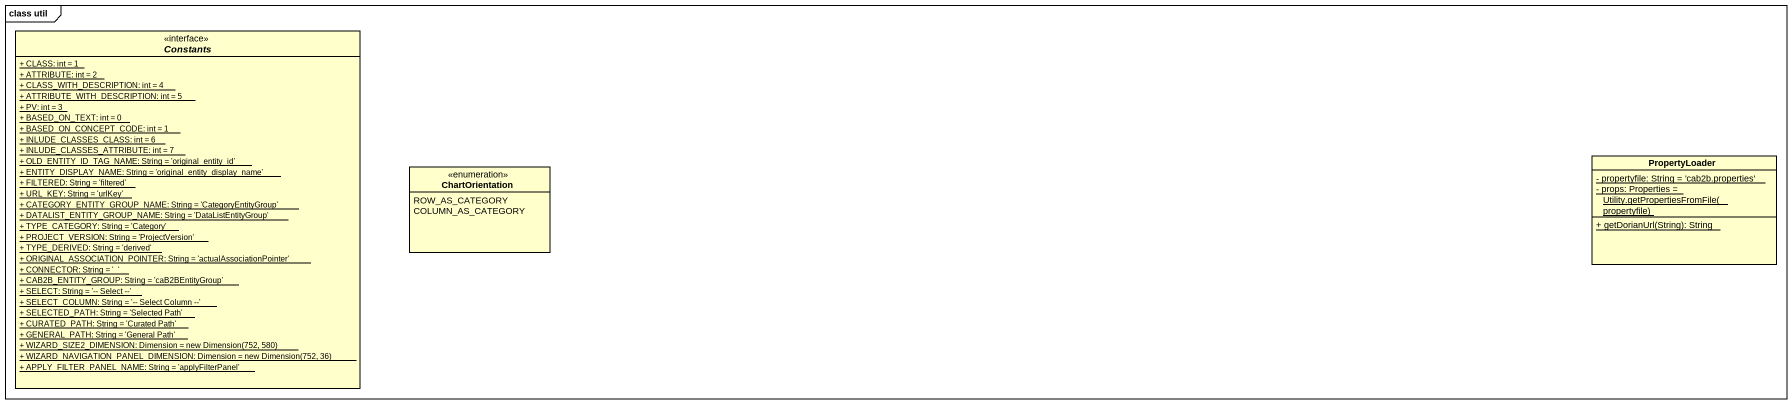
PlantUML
@startuml
mainframe class util
hide circle
hide empty members
skinparam classAttributeIconSize 0
interface Constants <<interface>> {
  {static} + CLASS: int = 1
  {static} + ATTRIBUTE: int = 2
  {static} + CLASS_WITH_DESCRIPTION: int = 4
  {static} + ATTRIBUTE_WITH_DESCRIPTION: int = 5
  {static} + PV: int = 3
  {static} + BASED_ON_TEXT: int = 0
  {static} + BASED_ON_CONCEPT_CODE: int = 1
  {static} + INLUDE_CLASSES_CLASS: int = 6
  {static} + INLUDE_CLASSES_ATTRIBUTE: int = 7
  {static} + OLD_ENTITY_ID_TAG_NAME: String = 'original_entity_id'
  {static} + ENTITY_DISPLAY_NAME: String = 'original_entity_display_name'
  {static} + FILTERED: String = 'filtered'
  {static} + URL_KEY: String = 'urlKey'
  {static} + CATEGORY_ENTITY_GROUP_NAME: String = 'CategoryEntityGroup'
  {static} + DATALIST_ENTITY_GROUP_NAME: String = 'DataListEntityGroup'
  {static} + TYPE_CATEGORY: String = 'Category'
  {static} + PROJECT_VERSION: String = 'ProjectVersion'
  {static} + TYPE_DERIVED: String = 'derived'
  {static} + ORIGINAL_ASSOCIATION_POINTER: String = 'actualAssociationPointer'
  {static} + CONNECTOR: String = '_'
  {static} + CAB2B_ENTITY_GROUP: String = 'caB2BEntityGroup'
  {static} + SELECT: String = '~-- Select ~--'
  {static} + SELECT_COLUMN: String = '~-- Select Column ~--'
  {static} + SELECTED_PATH: String = 'Selected Path'
  {static} + CURATED_PATH: String = 'Curated Path'
  {static} + GENERAL_PATH: String = 'General Path'
  {static} {field} + WIZARD_SIZE2_DIMENSION: Dimension = new Dimension(752, 580)
  {static} {field} + WIZARD_NAVIGATION_PANEL_DIMENSION: Dimension = new Dimension(752, 36)
  {static} + APPLY_FILTER_PANEL_NAME: String = 'applyFilterPanel'
}
enum ChartOrientation {
  ROW_AS_CATEGORY
  COLUMN_AS_CATEGORY
}
class PropertyLoader {
  {static} - propertyfile: String = 'cab2b.properties'
  {static} {field} - props: Properties = Utility.getPropertiesFromFile(propertyfile)
  {static} + getDorianUrl(String): String
}
@enduml
